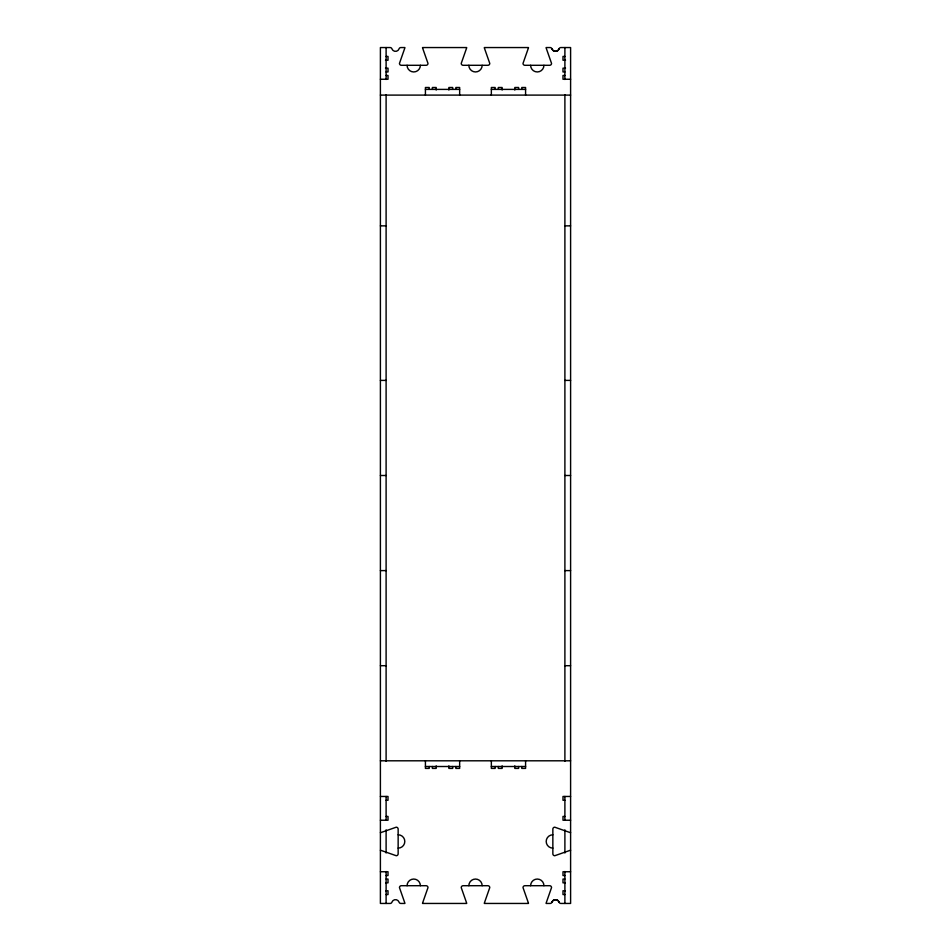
<?xml version="1.0" encoding="UTF-8"?>
<svg xmlns="http://www.w3.org/2000/svg" width="951" height="951" viewBox="0 0 951 951"><rect width="100%" height="100%" fill="white"/><g stroke="black" fill="none" stroke-linecap="round" stroke-linejoin="round"><path stroke-width="1.43" d="M386.106 56.43L388.008 56.43L388.008 60.234L385.476 60.234M564.894 56.43L562.992 56.43L562.992 60.234L565.524 60.234M385.476 68.151L388.008 68.151L388.008 71.955L386.106 71.955M565.524 68.151L562.992 68.151L562.992 71.955L564.894 71.955M386.106 75.45L388.008 75.45L388.008 79.254L380.4 79.254M564.894 75.45L562.992 75.45L562.992 79.254L570.6 79.254M425.418 89.394L459.654 89.394M491.346 89.394L525.582 89.394M380.4 95.1L570.6 95.1M380.4 225.862L386.106 225.862M564.894 225.862L570.6 225.862M380.4 380.4L386.106 380.4M564.894 380.4L570.6 380.4M380.4 475.5L386.106 475.5M564.894 475.5L570.6 475.5M380.4 570.6L386.106 570.6M564.894 570.6L570.6 570.6M380.4 665.7L386.106 665.7M564.894 665.7L570.6 665.7M380.4 760.8L570.6 760.8M425.418 766.506L459.654 766.506M491.346 766.506L525.582 766.506M380.4 796.462L388.008 796.462L388.008 800.267L386.106 800.267M570.6 796.462L562.992 796.462L562.992 800.267L564.894 800.267M386.106 816.433L388.008 816.433L388.008 820.237L380.4 820.237M564.894 816.433L562.992 816.433L562.992 820.237L570.6 820.237M380.4 871.746L388.008 871.746L388.008 875.55L386.106 875.55M570.6 871.746L562.992 871.746L562.992 875.55L564.894 875.55M386.106 879.045L388.008 879.045L388.008 882.849L385.63 882.849M564.894 879.045L562.992 879.045L562.992 882.849L565.37 882.849M385.63 890.766L388.008 890.766L388.008 894.57L386.106 894.57M565.37 890.766L562.992 890.766L562.992 894.57L564.894 894.57M564.894 47.55L564.894 79.492M564.894 94.624L564.894 761.275M564.894 796.462L564.894 820.237M564.894 829.831L564.894 852.999M564.894 871.508L564.894 903.45M525.582 95.1L525.582 87.492L521.778 87.492L521.778 89.394M525.582 760.8L525.582 768.408L521.778 768.408L521.778 766.506M518.616 89.394L518.616 87.492L514.812 87.492L514.812 90.024M518.616 766.506L518.616 768.408L514.812 768.408L514.812 765.876M502.128 90.024L502.128 87.492L498.324 87.492L498.324 89.394M502.128 765.876L502.128 768.408L498.324 768.408L498.324 766.506M495.15 89.394L495.15 87.492L491.346 87.492L491.346 95.1M495.15 766.506L495.15 768.408L491.346 768.408L491.346 760.8M459.654 95.1L459.654 87.492L455.85 87.492L455.85 89.394M459.654 760.8L459.654 768.408L455.85 768.408L455.85 766.506M452.676 89.394L452.676 87.492L448.872 87.492L448.872 90.024M452.676 766.506L452.676 768.408L448.872 768.408L448.872 765.876M436.188 90.024L436.188 87.492L432.384 87.492L432.384 89.394M436.188 765.876L436.188 768.408L432.384 768.408L432.384 766.506M429.222 89.394L429.222 87.492L425.418 87.492L425.418 95.1M429.222 766.506L429.222 768.408L425.418 768.408L425.418 760.8M386.106 47.55L386.106 79.492M386.106 94.624L386.106 761.275M386.106 796.462L386.106 820.237M386.106 829.831L386.106 852.999M386.106 871.508L386.106 903.45M407.064 885.702A6.657 6.657 0 0 1 413.721 879.045A6.657 6.657 0 0 1 420.378 885.702M468.843 885.702A6.657 6.657 0 0 1 475.5 879.045A6.657 6.657 0 0 1 482.157 885.702M530.622 885.702A6.657 6.657 0 0 1 537.279 879.045A6.657 6.657 0 0 1 543.936 885.702M551.913 902.178A1.902 1.902 0 0 1 550.118 903.45L546.112 903.45A1.902 1.902 0 0 1 546.195 902.903L551.544 887.604A1.902 1.902 0 0 0 549.642 885.702L524.916 885.702A1.902 1.902 0 0 0 523.014 887.604L528.376 902.903A1.902 1.902 0 0 1 528.459 903.45L484.332 903.45A1.902 1.902 0 0 1 484.404 902.903L489.765 887.604A1.902 1.902 0 0 0 487.863 885.702L463.137 885.702A1.902 1.902 0 0 0 461.235 887.604L466.596 902.903A1.902 1.902 0 0 1 466.668 903.45L422.541 903.45A1.902 1.902 0 0 1 422.624 902.903L427.986 887.604A1.902 1.902 0 0 0 426.084 885.702L401.358 885.702A1.902 1.902 0 0 0 399.456 887.604L404.805 902.903A1.902 1.902 0 0 1 404.888 903.45L400.882 903.45A1.902 1.902 0 0 1 399.087 902.178A3.804 3.804 0 0 0 391.907 902.178A1.902 1.902 0 0 1 390.112 903.45L380.4 903.45L380.4 47.55L390.112 47.55A1.902 1.902 0 0 1 391.907 48.822A3.804 3.804 0 0 0 399.087 48.822A1.902 1.902 0 0 1 400.882 47.55L404.888 47.55A1.902 1.902 0 0 1 404.805 48.097L399.456 63.396A1.902 1.902 0 0 0 401.358 65.298L426.084 65.298A1.902 1.902 0 0 0 427.986 63.396L422.624 48.097A1.902 1.902 0 0 1 422.541 47.55L466.668 47.55A1.902 1.902 0 0 1 466.596 48.097L461.235 63.396A1.902 1.902 0 0 0 463.137 65.298L487.863 65.298A1.902 1.902 0 0 0 489.765 63.396L484.404 48.097A1.902 1.902 0 0 1 484.332 47.55L528.459 47.55A1.902 1.902 0 0 1 528.376 48.097L523.014 63.396A1.902 1.902 0 0 0 524.916 65.298L549.642 65.298A1.902 1.902 0 0 0 551.544 63.396L546.195 48.097A1.902 1.902 0 0 1 546.112 47.55L550.118 47.55A1.902 1.902 0 0 1 551.913 48.822A3.804 3.804 0 0 0 559.093 48.822A1.902 1.902 0 0 1 560.888 47.55L570.6 47.55L570.6 903.45L560.888 903.45A1.902 1.902 0 0 1 559.093 902.178A3.804 3.804 0 0 0 551.913 902.178A3.804 3.804 0 0 1 559.093 902.178M380.4 832.636A1.902 1.902 0 0 0 380.947 832.553L396.246 827.192A1.902 1.902 0 0 1 398.148 829.094L398.148 853.82A1.902 1.902 0 0 1 396.246 855.722L380.947 850.372A1.902 1.902 0 0 0 380.4 850.289M398.148 834.8A6.657 6.657 0 0 1 404.805 841.457A6.657 6.657 0 0 1 398.148 848.114M570.6 850.289A1.902 1.902 0 0 0 570.053 850.372L554.754 855.722A1.902 1.902 0 0 1 552.852 853.82L552.852 829.094A1.902 1.902 0 0 1 554.754 827.192L570.053 832.553A1.902 1.902 0 0 0 570.6 832.636M552.852 848.114A6.657 6.657 0 0 1 546.195 841.457A6.657 6.657 0 0 1 552.852 834.8M420.378 65.298A6.657 6.657 0 0 1 413.721 71.955A6.657 6.657 0 0 1 407.064 65.298M482.157 65.298A6.657 6.657 0 0 1 475.5 71.955A6.657 6.657 0 0 1 468.843 65.298M543.936 65.298A6.657 6.657 0 0 1 537.279 71.955A6.657 6.657 0 0 1 530.622 65.298M559.093 48.822A3.804 3.804 0 0 1 551.913 48.822"/></g></svg>
